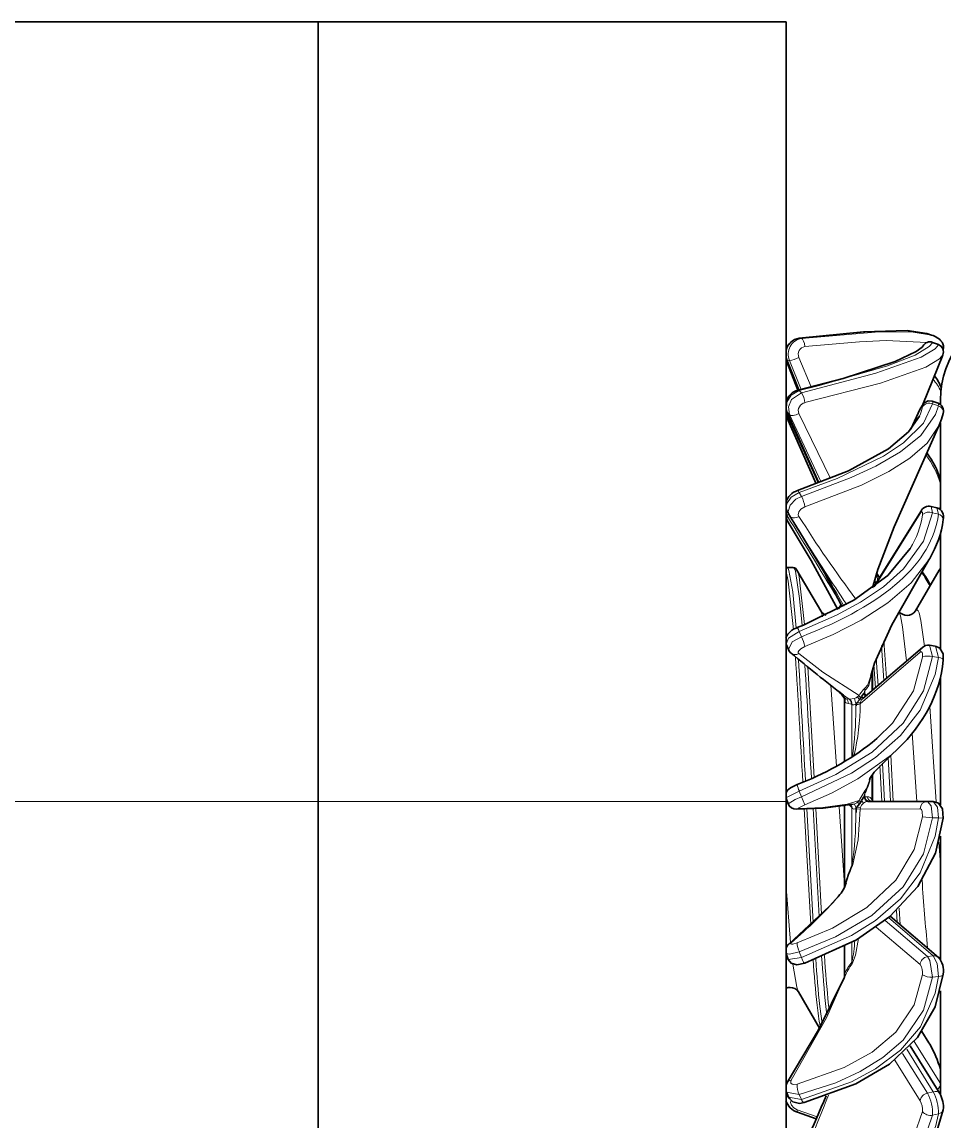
# Model space of a CAD drawing. Extents: x 291 to 828, y 188 to 662.
# Drawn here: x 425.6 to 431.51, y 247.03 to 254.08 of the extents above; entities that cross this region are included whole.
import ezdxf

# ---------------------------------------------------------------- set-up
doc = ezdxf.new("R2010")
doc.units = 0

msp = doc.modelspace()

# ---------------------------------------------------------------- linework, layer by layer
at = {"color": 7, "lineweight": 35, "ltscale": 0.075}
for p, q in [((424.502, 254.0769), (427.502, 254.0769)), ((427.502, 254.0769), (430.502, 254.0769))]:
    msp.add_line(p, q, dxfattribs=at)
at = {"color": 7, "lineweight": 35, "ltscale": 0.125}
for p, q in [((427.502, 254.0769), (427.502, 249.0769)), ((427.502, 254.0769), (427.502, 249.0769)), ((430.502, 254.0769), (430.502, 249.0769))]:
    msp.add_line(p, q, dxfattribs=at)
at = {"color": 7, "lineweight": 35, "ltscale": 0.000807265}
msp.add_line((431.4349, 252.0686), (431.4043, 252.0788), dxfattribs=at)
at = {"color": 7, "lineweight": 13, "ltscale": 0.000352029}
msp.add_line((430.5868, 252.0477), (430.6008, 252.046), dxfattribs=at)
at = {"color": 7, "lineweight": 13, "ltscale": 6.2618e-05}
msp.add_line((431.4416, 252.0191), (431.4421, 252.0216), dxfattribs=at)
at = {"color": 7, "lineweight": 13, "ltscale": 0.001003}
msp.add_line((431.4791, 252.0048), (431.4416, 252.0191), dxfattribs=at)
at = {"color": 7, "lineweight": 35, "ltscale": 0.001002}
msp.add_line((431.4795, 252.0071), (431.4421, 252.0216), dxfattribs=at)
at = {"color": 7, "lineweight": 13, "ltscale": 6.00848e-05}
msp.add_line((431.4795, 252.0071), (431.4791, 252.0048), dxfattribs=at)
at = {"color": 7, "lineweight": 35, "ltscale": 0.000350693}
msp.add_line((430.502, 251.9231), (430.5063, 251.9097), dxfattribs=at)
at = {"color": 7, "lineweight": 13, "ltscale": 0.005108}
msp.add_line((430.663, 251.7362), (430.5841, 251.9246), dxfattribs=at)
at = {"color": 7, "lineweight": 35, "ltscale": 0.008546}
msp.add_line((431.507, 251.9396), (431.3786, 251.6228), dxfattribs=at)
at = {"color": 7, "lineweight": 13, "ltscale": 3.18636e-05}
msp.add_line((431.5077, 251.9417), (431.507, 251.9406), dxfattribs=at)
at = {"color": 7, "lineweight": 35, "ltscale": 0.00034732}
msp.add_line((430.502, 251.9101), (430.5062, 251.8969), dxfattribs=at)
at = {"color": 7, "lineweight": 13, "ltscale": 0.000141883}
msp.add_line((430.5062, 251.8969), (430.5093, 251.9016), dxfattribs=at)
at = {"color": 7, "lineweight": 35, "ltscale": 0.00489}
msp.add_line((430.5783, 251.7151), (430.5062, 251.8969), dxfattribs=at)
at = {"color": 7, "lineweight": 13, "ltscale": 8.56465e-05}
msp.add_line((430.5063, 251.9097), (430.5093, 251.9082), dxfattribs=at)
at = {"color": 7, "lineweight": 35, "ltscale": 0.005201}
msp.add_line((430.5831, 251.7164), (430.5063, 251.9097), dxfattribs=at)
at = {"color": 7, "lineweight": 13, "ltscale": 0.000353578}
msp.add_line((430.5093, 251.9082), (430.5233, 251.9059), dxfattribs=at)
at = {"color": 7, "lineweight": 13, "ltscale": 0.005149}
msp.add_line((430.5093, 251.9082), (430.5861, 251.7171), dxfattribs=at)
at = {"color": 7, "lineweight": 13, "ltscale": 0.004987}
msp.add_line((430.5093, 251.9016), (430.5837, 251.7165), dxfattribs=at)
at = {"color": 7, "lineweight": 13, "ltscale": 0.005026}
msp.add_line((430.5996, 251.7199), (430.5233, 251.9059), dxfattribs=at)
at = {"color": 7, "lineweight": 13, "ltscale": 0.000501773}
msp.add_line((430.5868, 251.7122), (430.6008, 251.6978), dxfattribs=at)
at = {"color": 7, "lineweight": 35, "ltscale": 0.000985699}
msp.add_line((431.4766, 251.6313), (431.4393, 251.644), dxfattribs=at)
at = {"color": 7, "lineweight": 35, "ltscale": 0.000727844}
msp.add_line((431.4919, 251.6523), (431.4919, 251.6232), dxfattribs=at)
at = {"color": 7, "lineweight": 35, "ltscale": 0.000372846}
msp.add_line((430.5021, 251.5905), (430.5072, 251.5765), dxfattribs=at)
at = {"color": 7, "lineweight": 35, "ltscale": 0.012517}
msp.add_line((430.7121, 251.1197), (430.5072, 251.5765), dxfattribs=at)
at = {"color": 7, "lineweight": 13, "ltscale": 0.000512594}
msp.add_line((430.5093, 251.5733), (430.5233, 251.5583), dxfattribs=at)
at = {"color": 7, "lineweight": 13, "ltscale": 0.012427}
msp.add_line((430.5093, 251.5733), (430.7147, 251.1206), dxfattribs=at)
at = {"color": 7, "lineweight": 13, "ltscale": 0.011573}
msp.add_line((430.7861, 251.1485), (430.5841, 251.565), dxfattribs=at)
at = {"color": 7, "lineweight": 35, "ltscale": 0.003623}
msp.add_line((431.363, 251.5954), (431.3023, 251.4638), dxfattribs=at)
at = {"color": 7, "lineweight": 13, "ltscale": 0.003448}
msp.add_line((431.3618, 251.5911), (431.304, 251.4658), dxfattribs=at)
at = {"color": 7, "lineweight": 13, "ltscale": 0.000986644}
msp.add_line((431.4791, 251.615), (431.4416, 251.6274), dxfattribs=at)
at = {"color": 7, "lineweight": 35, "ltscale": 0.000947943}
msp.add_line((431.4998, 251.5293), (431.5097, 251.5659), dxfattribs=at)
at = {"color": 7, "lineweight": 35, "ltscale": 0.000365771}
msp.add_line((430.5072, 251.5395), (430.5022, 251.5532), dxfattribs=at)
at = {"color": 7, "lineweight": 35, "ltscale": 0.011646}
msp.add_line((430.6961, 251.1136), (430.5072, 251.5395), dxfattribs=at)
at = {"color": 7, "lineweight": 13, "ltscale": 0.000216332}
msp.add_line((430.5093, 251.5544), (430.5139, 251.5617), dxfattribs=at)
at = {"color": 7, "lineweight": 13, "ltscale": 0.011983}
msp.add_line((430.5093, 251.5544), (430.7079, 251.1181), dxfattribs=at)
at = {"color": 7, "lineweight": 13, "ltscale": 0.011962}
msp.add_line((430.7265, 251.1251), (430.5233, 251.5583), dxfattribs=at)
at = {"color": 7, "lineweight": 35, "ltscale": 0.001059}
msp.add_line((431.4848, 251.4897), (431.4998, 251.5293), dxfattribs=at)
at = {"color": 7, "lineweight": 35, "ltscale": 0.00575}
msp.add_line((431.4919, 251.5063), (431.4919, 251.2763), dxfattribs=at)
at = {"color": 7, "lineweight": 35, "ltscale": 0.008211}
msp.add_line((431.4919, 251.2763), (431.4919, 250.9478), dxfattribs=at)
at = {"color": 7, "lineweight": 13, "ltscale": 0.000724587}
msp.add_line((430.5868, 251.059), (430.6008, 251.0336), dxfattribs=at)
at = {"color": 7, "lineweight": 35, "ltscale": 0.000396052}
msp.add_line((430.502, 250.9545), (430.5079, 250.9398), dxfattribs=at)
at = {"color": 7, "lineweight": 35, "ltscale": 0.000723652}
msp.add_line((430.5079, 250.9398), (430.5216, 250.9143), dxfattribs=at)
at = {"color": 7, "lineweight": 35, "ltscale": 0.014263}
msp.add_line((431.3658, 250.9372), (431.0648, 250.4525), dxfattribs=at)
at = {"color": 7, "lineweight": 13, "ltscale": 0.000343034}
msp.add_line((431.3618, 250.9241), (431.3658, 250.9372), dxfattribs=at)
at = {"color": 7, "lineweight": 13, "ltscale": 0.001056}
msp.add_line((431.4416, 250.9281), (431.4323, 250.9693), dxfattribs=at)
at = {"color": 7, "lineweight": 35, "ltscale": 0.000961563}
msp.add_line((431.4695, 250.9599), (431.4323, 250.9693), dxfattribs=at)
at = {"color": 7, "lineweight": 13, "ltscale": 0.000963071}
msp.add_line((431.4791, 250.9191), (431.4416, 250.9281), dxfattribs=at)
at = {"color": 7, "lineweight": 13, "ltscale": 0.001048}
msp.add_line((431.4695, 250.9599), (431.4791, 250.9191), dxfattribs=at)
at = {"color": 7, "lineweight": 13, "ltscale": 0.000390611}
msp.add_line((431.4836, 250.9541), (431.4918, 250.9674), dxfattribs=at)
at = {"color": 7, "lineweight": 35, "ltscale": 0.00048706}
msp.add_line((430.5099, 250.8795), (430.502, 250.8973), dxfattribs=at)
at = {"color": 7, "lineweight": 13, "ltscale": 0.000432022}
msp.add_line((430.5093, 250.9082), (430.5164, 250.924), dxfattribs=at)
at = {"color": 7, "lineweight": 35, "ltscale": 0.000128233}
msp.add_line((430.5216, 250.9143), (430.5242, 250.9099), dxfattribs=at)
at = {"color": 7, "lineweight": 35, "ltscale": 0.004242}
msp.add_line((430.6147, 250.7664), (430.5242, 250.9099), dxfattribs=at)
at = {"color": 7, "lineweight": 13, "ltscale": 0.013687}
msp.add_line((431.3618, 250.9241), (431.0732, 250.4589), dxfattribs=at)
at = {"color": 7, "lineweight": 35, "ltscale": 0.018459}
msp.add_line((431.4919, 250.7945), (431.4919, 250.0561), dxfattribs=at)
at = {"color": 7, "lineweight": 35, "ltscale": 0.000151504}
msp.add_line((430.502, 250.5761), (430.508, 250.5769), dxfattribs=at)
at = {"color": 7, "lineweight": 35, "ltscale": 0.000986481}
msp.add_line((430.5475, 250.5769), (430.508, 250.5769), dxfattribs=at)
at = {"color": 7, "lineweight": 35, "ltscale": 0.000257569}
for p, q in [((431.4181, 250.6261), (431.4233, 250.635)), ((431.4181, 247.5277), (431.4233, 247.5188))]:
    msp.add_line(p, q, dxfattribs=at)
at = {"color": 7, "lineweight": 35, "ltscale": 0.007572}
msp.add_line((430.5721, 250.5606), (430.7241, 250.2986), dxfattribs=at)
at = {"color": 7, "lineweight": 13, "ltscale": 0.000884036}
msp.add_line((431.0719, 250.5064), (431.0774, 250.4715), dxfattribs=at)
at = {"color": 7, "lineweight": 13, "ltscale": 0.001101}
msp.add_line((431.081, 250.5361), (431.0899, 250.493), dxfattribs=at)
at = {"color": 7, "lineweight": 35, "ltscale": 0.000903837}
msp.add_line((431.0828, 250.5421), (431.101, 250.5108), dxfattribs=at)
at = {"color": 7, "lineweight": 35, "ltscale": 0.007571}
msp.add_line((431.4833, 250.5605), (431.3313, 250.2986), dxfattribs=at)
at = {"color": 7, "lineweight": 35, "ltscale": 0.000339556}
msp.add_line((431.4833, 250.5605), (431.492, 250.571), dxfattribs=at)
at = {"color": 7, "lineweight": 35, "ltscale": 0.000818438}
msp.add_line((430.8556, 250.3404), (430.8392, 250.3121), dxfattribs=at)
at = {"color": 7, "lineweight": 13, "ltscale": 0.000902385}
msp.add_line((430.5868, 250.1666), (430.6008, 250.1333), dxfattribs=at)
at = {"color": 7, "lineweight": 35, "ltscale": 0.000908734}
msp.add_line((430.5033, 250.0852), (430.5171, 250.0516), dxfattribs=at)
at = {"color": 7, "lineweight": 13, "ltscale": 0.006042}
msp.add_line((431.1289, 250.1078), (431.1453, 249.8667), dxfattribs=at)
at = {"color": 7, "lineweight": 13, "ltscale": 0.012673}
msp.add_line((431.3618, 250.0343), (430.9777, 249.7035), dxfattribs=at)
at = {"color": 7, "lineweight": 35, "ltscale": 0.012537}
msp.add_line((431.376, 250.0643), (430.9953, 249.7379), dxfattribs=at)
at = {"color": 7, "lineweight": 13, "ltscale": 0.005597}
msp.add_line((431.1144, 250.0762), (431.1292, 249.8528), dxfattribs=at)
at = {"color": 7, "lineweight": 13, "ltscale": 0.001884}
msp.add_line((431.4416, 250.0055), (431.4214, 250.0781), dxfattribs=at)
at = {"color": 7, "lineweight": 35, "ltscale": 0.000939914}
msp.add_line((431.4587, 250.0731), (431.4214, 250.0781), dxfattribs=at)
at = {"color": 7, "lineweight": 13, "ltscale": 0.001866}
msp.add_line((431.4595, 250.073), (431.4791, 250.0009), dxfattribs=at)
at = {"color": 7, "lineweight": 13, "ltscale": 0.003687}
msp.add_line((431.0656, 249.9536), (431.075, 249.8064), dxfattribs=at)
at = {"color": 7, "lineweight": 13, "ltscale": 0.004375}
msp.add_line((431.0806, 249.9954), (431.0918, 249.8208), dxfattribs=at)
at = {"color": 7, "lineweight": 13, "ltscale": 0.000942958}
msp.add_line((431.4791, 250.0009), (431.4416, 250.0055), dxfattribs=at)
at = {"color": 7, "lineweight": 13, "ltscale": 0.017764}
msp.add_line((430.6406, 249.9402), (430.6815, 249.2309), dxfattribs=at)
at = {"color": 7, "lineweight": 13, "ltscale": 0.000493188}
msp.add_line((431.0544, 249.9178), (431.0531, 249.8982), dxfattribs=at)
at = {"color": 7, "lineweight": 13, "ltscale": 0.002763}
msp.add_line((431.0531, 249.7877), (431.0531, 249.8982), dxfattribs=at)
at = {"color": 7, "lineweight": 35, "ltscale": 0.00331}
msp.add_line((431.0559, 249.7901), (431.0559, 249.9225), dxfattribs=at)
at = {"color": 7, "lineweight": 35, "ltscale": 0.020493}
msp.add_line((431.4919, 249.8736), (431.4919, 249.0538), dxfattribs=at)
at = {"color": 7, "lineweight": 13, "ltscale": 0.012999}
msp.add_line((430.8255, 249.3028), (430.7885, 249.8214), dxfattribs=at)
at = {"color": 7, "lineweight": 13, "ltscale": 0.000366212}
msp.add_line((431.0081, 249.7888), (431.008, 249.8035), dxfattribs=at)
at = {"color": 7, "lineweight": 13, "ltscale": 0.001573}
msp.add_line((430.8419, 249.7801), (430.8863, 249.7355), dxfattribs=at)
at = {"color": 7, "lineweight": 13, "ltscale": 0.001134}
msp.add_line((430.9065, 249.7316), (430.8701, 249.7587), dxfattribs=at)
at = {"color": 7, "lineweight": 35, "ltscale": 0.000991058}
msp.add_line((430.8759, 249.7005), (430.8759, 249.7402), dxfattribs=at)
at = {"color": 7, "lineweight": 13, "ltscale": 0.000537602}
msp.add_line((430.8762, 249.7399), (430.8788, 249.7186), dxfattribs=at)
at = {"color": 7, "lineweight": 13, "ltscale": 0.000120683}
msp.add_line((430.8769, 249.7391), (430.8801, 249.7355), dxfattribs=at)
at = {"color": 7, "lineweight": 13, "ltscale": 0.000154877}
msp.add_line((430.8863, 249.7355), (430.8801, 249.7355), dxfattribs=at)
at = {"color": 7, "lineweight": 13, "ltscale": 0.000513289}
msp.add_line((430.9065, 249.7316), (430.8863, 249.7355), dxfattribs=at)
at = {"color": 7, "lineweight": 13, "ltscale": 4.80712e-05}
msp.add_line((430.9084, 249.7316), (430.9065, 249.7316), dxfattribs=at)
at = {"color": 7, "lineweight": 13, "ltscale": 0.000818096}
msp.add_line((430.9405, 249.7378), (430.9084, 249.7316), dxfattribs=at)
at = {"color": 7, "lineweight": 13, "ltscale": 0.0003274}
msp.add_line((430.97, 249.7568), (430.9604, 249.7479), dxfattribs=at)
at = {"color": 7, "lineweight": 13, "ltscale": 0.000553888}
msp.add_line((430.9722, 249.7291), (430.9604, 249.7479), dxfattribs=at)
at = {"color": 7, "lineweight": 13, "ltscale": 0.000245097}
msp.add_line((430.9757, 249.7648), (430.97, 249.7568), dxfattribs=at)
at = {"color": 7, "lineweight": 35, "ltscale": 0.000364536}
msp.add_line((430.9722, 249.7291), (430.9809, 249.7408), dxfattribs=at)
at = {"color": 7, "lineweight": 35, "ltscale": 0.000217949}
msp.add_line((430.9855, 249.7482), (430.9809, 249.7408), dxfattribs=at)
at = {"color": 7, "lineweight": 35, "ltscale": 0.000612081}
msp.add_line((430.9858, 249.7488), (431.0002, 249.7686), dxfattribs=at)
at = {"color": 7, "lineweight": 13, "ltscale": 0.000541596}
msp.add_line((431.0081, 249.7888), (431.0003, 249.7686), dxfattribs=at)
at = {"color": 7, "lineweight": 13, "ltscale": 9.69684e-05}
msp.add_line((431.0003, 249.7686), (431.0041, 249.7679), dxfattribs=at)
at = {"color": 7, "lineweight": 13, "ltscale": 0.000111931}
msp.add_line((431.0081, 249.7659), (431.0041, 249.7679), dxfattribs=at)
at = {"color": 7, "lineweight": 13, "ltscale": 0.000574875}
msp.add_line((431.0081, 249.7659), (431.0081, 249.7888), dxfattribs=at)
at = {"color": 7, "lineweight": 13, "ltscale": 0.000329378}
msp.add_line((431.0081, 249.7659), (431.0187, 249.7581), dxfattribs=at)
at = {"color": 7, "lineweight": 13, "ltscale": 0.000353956}
msp.add_line((431.0081, 249.7659), (431.0119, 249.7522), dxfattribs=at)
at = {"color": 7, "lineweight": 35, "ltscale": 0.009224}
msp.add_line((430.8759, 249.3316), (430.8759, 249.7005), dxfattribs=at)
at = {"color": 7, "lineweight": 13, "ltscale": 0.000277184}
msp.add_line((430.8788, 249.7186), (430.886, 249.7102), dxfattribs=at)
at = {"color": 7, "lineweight": 13, "ltscale": 0.009632}
msp.add_line((430.8788, 249.3333), (430.8788, 249.7186), dxfattribs=at)
at = {"color": 7, "lineweight": 13, "ltscale": 0.000493539}
msp.add_line((430.9192, 249.7012), (430.8998, 249.7052), dxfattribs=at)
at = {"color": 7, "lineweight": 13, "ltscale": 0.000119444}
msp.add_line((430.9238, 249.7001), (430.9192, 249.7012), dxfattribs=at)
at = {"color": 7, "lineweight": 13, "ltscale": 0.008476}
msp.add_line((430.9238, 249.3611), (430.9238, 249.7001), dxfattribs=at)
at = {"color": 7, "lineweight": 13, "ltscale": 0.000457815}
msp.add_line((430.9503, 249.69), (430.95, 249.6716), dxfattribs=at)
at = {"color": 7, "lineweight": 35, "ltscale": 0.000195008}
msp.add_line((430.9556, 249.7088), (430.9509, 249.7026), dxfattribs=at)
at = {"color": 7, "lineweight": 35, "ltscale": 0.000103378}
msp.add_line((430.951, 249.698), (430.951, 249.7022), dxfattribs=at)
at = {"color": 7, "lineweight": 35, "ltscale": 0.000201416}
msp.add_line((430.951, 249.69), (430.951, 249.698), dxfattribs=at)
at = {"color": 7, "lineweight": 35, "ltscale": 0.00065608}
msp.add_line((430.9556, 249.7088), (430.9722, 249.7291), dxfattribs=at)
at = {"color": 7, "lineweight": 13, "ltscale": 0.000185105}
msp.add_line((430.9777, 249.7035), (430.9785, 249.7109), dxfattribs=at)
at = {"color": 7, "lineweight": 13, "ltscale": 0.015371}
msp.add_line((431.4655, 249.0732), (431.4239, 249.6866), dxfattribs=at)
at = {"color": 7, "lineweight": 35, "ltscale": 0.00101}
msp.add_line((431.0851, 249.4812), (431.0542, 249.4551), dxfattribs=at)
at = {"color": 7, "lineweight": 13, "ltscale": 0.010943}
msp.add_line((431.3402, 249.0769), (431.3113, 249.5137), dxfattribs=at)
at = {"color": 7, "lineweight": 35, "ltscale": 0.001348}
msp.add_line((431.1773, 249.3758), (431.2171, 249.4122), dxfattribs=at)
at = {"color": 7, "lineweight": 13, "ltscale": 0.005728}
msp.add_line((431.1034, 249.3066), (431.1157, 249.0778), dxfattribs=at)
at = {"color": 7, "lineweight": 13, "ltscale": 0.006143}
msp.add_line((431.1199, 249.3231), (431.133, 249.0778), dxfattribs=at)
at = {"color": 7, "lineweight": 13, "ltscale": 0.00702}
msp.add_line((431.1574, 249.3582), (431.1724, 249.0778), dxfattribs=at)
at = {"color": 7, "lineweight": 13, "ltscale": 0.007387}
msp.add_line((431.1739, 249.3728), (431.1897, 249.0778), dxfattribs=at)
at = {"color": 7, "lineweight": 13, "ltscale": 0.003934}
msp.add_line((431.0531, 249.0896), (431.0531, 249.2469), dxfattribs=at)
at = {"color": 7, "lineweight": 35, "ltscale": 0.004365}
msp.add_line((431.0559, 249.0769), (431.0559, 249.2515), dxfattribs=at)
at = {"color": 7, "lineweight": 35, "ltscale": 0.000993612}
msp.add_line((430.5021, 249.0978), (430.5158, 249.0605), dxfattribs=at)
at = {"color": 7, "lineweight": 13, "ltscale": 0.000992786}
msp.add_line((430.5868, 249.1428), (430.6008, 249.1057), dxfattribs=at)
at = {"color": 7, "lineweight": 13, "ltscale": 0.001393}
msp.add_line((430.6008, 249.1057), (430.6232, 249.0546), dxfattribs=at)
at = {"color": 7, "lineweight": 13, "ltscale": 0.001528}
msp.add_line((431.008, 249.1437), (430.9757, 249.0918), dxfattribs=at)
at = {"color": 7, "lineweight": 35, "ltscale": 0.000702497}
msp.add_line((430.9858, 249.0818), (431.0002, 249.1059), dxfattribs=at)
at = {"color": 7, "lineweight": 13, "ltscale": 0.000665369}
msp.add_line((431.0081, 249.1314), (431.0003, 249.1059), dxfattribs=at)
at = {"color": 7, "lineweight": 13, "ltscale": 9.68332e-05}
msp.add_line((431.0003, 249.1059), (431.0041, 249.1066), dxfattribs=at)
at = {"color": 7, "lineweight": 13, "ltscale": 9.92181e-05}
msp.add_line((431.0081, 249.1067), (431.0041, 249.1066), dxfattribs=at)
at = {"color": 7, "lineweight": 13, "ltscale": 0.00030861}
msp.add_line((431.0081, 249.1314), (431.008, 249.1437), dxfattribs=at)
at = {"color": 7, "lineweight": 13, "ltscale": 0.000616837}
msp.add_line((431.0081, 249.1067), (431.0081, 249.1314), dxfattribs=at)
at = {"color": 7, "lineweight": 13, "ltscale": 0.000405884}
msp.add_line((431.0081, 249.1067), (431.0243, 249.1067), dxfattribs=at)
at = {"color": 7, "lineweight": 13, "ltscale": 0.075}
for p, q in [((424.502, 249.0769), (427.502, 249.0769)), ((427.502, 249.0769), (430.502, 249.0769))]:
    msp.add_line(p, q, dxfattribs=at)
at = {"color": 7, "lineweight": 35}
for p, q in [((427.502, 210.4092), (427.502, 249.0769)), ((427.502, 192.6969), (427.502, 249.0769)), ((430.502, 192.6969), (430.502, 249.0769))]:
    msp.add_line(p, q, dxfattribs=at)
at = {"color": 7, "lineweight": 13, "ltscale": 0.000417403}
msp.add_line((430.5678, 249.0267), (430.5841, 249.0303), dxfattribs=at)
at = {"color": 7, "lineweight": 13, "ltscale": 0.018528}
msp.add_line((430.6183, 249.0282), (430.6601, 248.2882), dxfattribs=at)
at = {"color": 7, "lineweight": 13, "ltscale": 0.018168}
msp.add_line((430.6356, 249.0287), (430.6762, 248.3031), dxfattribs=at)
at = {"color": 7, "lineweight": 13, "ltscale": 0.017326}
msp.add_line((430.6749, 249.0302), (430.7134, 248.3382), dxfattribs=at)
at = {"color": 7, "lineweight": 13, "ltscale": 0.016944}
msp.add_line((430.6922, 249.0309), (430.73, 248.3542), dxfattribs=at)
at = {"color": 7, "lineweight": 13, "ltscale": 0.012554}
msp.add_line((430.8761, 248.541), (430.8425, 249.0421), dxfattribs=at)
at = {"color": 7, "lineweight": 35, "ltscale": 0.013058}
msp.add_line((430.8759, 248.5242), (430.8759, 249.0466), dxfattribs=at)
at = {"color": 7, "lineweight": 13, "ltscale": 0.012651}
msp.add_line((430.8788, 248.541), (430.8788, 249.047), dxfattribs=at)
at = {"color": 7, "lineweight": 13, "ltscale": 0.00037083}
msp.add_line((430.9192, 249.0416), (430.9091, 249.0524), dxfattribs=at)
at = {"color": 7, "lineweight": 13, "ltscale": 0.000321296}
msp.add_line((430.9192, 249.0416), (430.9185, 249.0544), dxfattribs=at)
at = {"color": 7, "lineweight": 13, "ltscale": 0.000166995}
msp.add_line((430.9238, 249.0368), (430.9192, 249.0416), dxfattribs=at)
at = {"color": 7, "lineweight": 13, "ltscale": 0.009237}
msp.add_line((430.9238, 249.0368), (430.9238, 248.6673), dxfattribs=at)
at = {"color": 7, "lineweight": 13, "ltscale": 0.000733312}
msp.add_line((430.951, 249.0327), (430.9405, 249.0601), dxfattribs=at)
at = {"color": 7, "lineweight": 13, "ltscale": 0.00068177}
msp.add_line((430.9504, 249.0284), (430.9777, 249.0273), dxfattribs=at)
at = {"color": 7, "lineweight": 35, "ltscale": 0.000199605}
msp.add_line((430.9556, 249.0396), (430.9509, 249.0331), dxfattribs=at)
at = {"color": 7, "lineweight": 35, "ltscale": 0.0001091}
msp.add_line((430.951, 249.0327), (430.951, 249.0284), dxfattribs=at)
at = {"color": 7, "lineweight": 35, "ltscale": 0.000582886}
msp.add_line((430.951, 249.0284), (430.951, 249.005), dxfattribs=at)
at = {"color": 7, "lineweight": 35, "ltscale": 0.000662006}
msp.add_line((430.9556, 249.0396), (430.9722, 249.0602), dxfattribs=at)
at = {"color": 7, "lineweight": 13, "ltscale": 0.000585033}
msp.add_line((430.9556, 249.0396), (430.9785, 249.035), dxfattribs=at)
at = {"color": 7, "lineweight": 13, "ltscale": 0.000359878}
msp.add_line((430.97, 249.0829), (430.9604, 249.0722), dxfattribs=at)
at = {"color": 7, "lineweight": 13, "ltscale": 0.000418649}
msp.add_line((430.9722, 249.0602), (430.9604, 249.0722), dxfattribs=at)
at = {"color": 7, "lineweight": 13, "ltscale": 0.0002656}
msp.add_line((430.9757, 249.0918), (430.97, 249.0829), dxfattribs=at)
at = {"color": 7, "lineweight": 13, "ltscale": 0.00037009}
msp.add_line((430.9809, 249.0728), (430.97, 249.0829), dxfattribs=at)
at = {"color": 7, "lineweight": 35, "ltscale": 0.00038315}
msp.add_line((430.9722, 249.0602), (430.9809, 249.0728), dxfattribs=at)
at = {"color": 7, "lineweight": 13, "ltscale": 0.000193065}
msp.add_line((430.9777, 249.0273), (430.9785, 249.035), dxfattribs=at)
at = {"color": 7, "lineweight": 13, "ltscale": 0.009603}
msp.add_line((431.3618, 249.029), (430.9777, 249.0273), dxfattribs=at)
at = {"color": 7, "lineweight": 35, "ltscale": 0.000236686}
msp.add_line((430.9855, 249.0811), (430.9809, 249.0728), dxfattribs=at)
at = {"color": 7, "lineweight": 13, "ltscale": 0.00052441}
msp.add_line((430.9858, 249.0818), (430.9987, 249.0653), dxfattribs=at)
at = {"color": 7, "lineweight": 35, "ltscale": 0.009522}
msp.add_line((431.4082, 249.0769), (431.0273, 249.0769), dxfattribs=at)
at = {"color": 7, "lineweight": 13, "ltscale": 0.000317181}
msp.add_line((431.0531, 249.0896), (431.0536, 249.0769), dxfattribs=at)
at = {"color": 7, "lineweight": 13, "ltscale": 0.00032398}
msp.add_line((431.0559, 249.0769), (431.0531, 249.0896), dxfattribs=at)
at = {"color": 7, "lineweight": 35, "ltscale": 0.000931549}
msp.add_line((431.4454, 249.0769), (431.4082, 249.0769), dxfattribs=at)
at = {"color": 7, "lineweight": 13, "ltscale": 0.000111018}
msp.add_line((430.9501, 249.005), (430.95, 249.0006), dxfattribs=at)
at = {"color": 7, "lineweight": 13, "ltscale": 0.001623}
msp.add_line((431.3771, 248.9785), (431.4416, 248.9709), dxfattribs=at)
at = {"color": 7, "lineweight": 13, "ltscale": 0.000936217}
msp.add_line((431.4791, 248.9714), (431.4416, 248.9709), dxfattribs=at)
at = {"color": 7, "lineweight": 13, "ltscale": 0.000788781}
msp.add_line((431.4791, 248.9714), (431.5105, 248.969), dxfattribs=at)
at = {"color": 7, "lineweight": 13, "ltscale": 0.003582}
msp.add_line((431.4919, 248.6731), (431.4822, 248.8161), dxfattribs=at)
at = {"color": 7, "lineweight": 35, "ltscale": 0.019843}
msp.add_line((431.4919, 248.8546), (431.4919, 248.0609), dxfattribs=at)
at = {"color": 7, "lineweight": 13, "ltscale": 0.000222666}
msp.add_line((430.9238, 248.6673), (430.9254, 248.6586), dxfattribs=at)
at = {"color": 7, "lineweight": 13, "ltscale": 0.000403508}
msp.add_line((430.8788, 248.541), (430.8768, 248.5249), dxfattribs=at)
at = {"color": 7, "lineweight": 13, "ltscale": 0.008901}
msp.add_line((430.5311, 248.1714), (430.5022, 248.5263), dxfattribs=at)
at = {"color": 7, "lineweight": 13, "ltscale": 0.00269}
msp.add_line((431.2277, 248.3929), (431.2343, 248.2855), dxfattribs=at)
at = {"color": 7, "lineweight": 13, "ltscale": 0.009426}
msp.add_line((431.1591, 248.3311), (431.4454, 248.0859), dxfattribs=at)
at = {"color": 7, "lineweight": 35, "ltscale": 0.010164}
msp.add_line((431.1702, 248.3405), (431.4789, 248.076), dxfattribs=at)
at = {"color": 7, "lineweight": 13, "ltscale": 0.00189}
msp.add_line((431.211, 248.377), (431.2156, 248.3015), dxfattribs=at)
at = {"color": 7, "lineweight": 13, "ltscale": 0.00927}
msp.add_line((431.3618, 248.0295), (431.0797, 248.2702), dxfattribs=at)
at = {"color": 7, "lineweight": 13, "ltscale": 0.008928}
msp.add_line((431.4082, 248.0809), (431.1369, 248.3132), dxfattribs=at)
at = {"color": 7, "lineweight": 13, "ltscale": 0.000424876}
msp.add_line((430.5351, 248.1695), (430.5201, 248.1616), dxfattribs=at)
at = {"color": 7, "lineweight": 13, "ltscale": 0.000978874}
msp.add_line((430.5868, 248.1111), (430.6008, 248.0745), dxfattribs=at)
at = {"color": 7, "lineweight": 35, "ltscale": 0.005003}
msp.add_line((430.8759, 247.9482), (430.8759, 248.1483), dxfattribs=at)
at = {"color": 7, "lineweight": 13, "ltscale": 0.004425}
msp.add_line((430.8788, 247.9727), (430.8788, 248.1497), dxfattribs=at)
at = {"color": 7, "lineweight": 13, "ltscale": 0.003185}
msp.add_line((430.9238, 248.1734), (430.9238, 248.046), dxfattribs=at)
at = {"color": 7, "lineweight": 35, "ltscale": 0.000987251}
msp.add_line((430.5021, 248.1004), (430.5159, 248.0634), dxfattribs=at)
at = {"color": 7, "lineweight": 13, "ltscale": 0.00214}
msp.add_line((430.5159, 248.0634), (430.6008, 248.0745), dxfattribs=at)
at = {"color": 7, "lineweight": 13, "ltscale": 0.000265171}
msp.add_line((430.9238, 248.046), (430.9254, 248.0355), dxfattribs=at)
at = {"color": 7, "lineweight": 13, "ltscale": 0.000939914}
msp.add_line((431.4454, 248.0859), (431.4082, 248.0809), dxfattribs=at)
at = {"color": 7, "lineweight": 13, "ltscale": 0.000288359}
msp.add_line((430.8788, 247.9727), (430.8768, 247.9613), dxfattribs=at)
at = {"color": 7, "lineweight": 35, "ltscale": 8.32767e-05}
msp.add_line((430.8762, 247.9487), (430.8753, 247.9454), dxfattribs=at)
at = {"color": 7, "lineweight": 13, "ltscale": 0.000253269}
msp.add_line((430.8797, 247.9548), (430.8755, 247.9456), dxfattribs=at)
at = {"color": 7, "lineweight": 13, "ltscale": 0.000325952}
msp.add_line((430.8768, 247.9613), (430.876, 247.9483), dxfattribs=at)
at = {"color": 7, "lineweight": 13, "ltscale": 0.000946146}
msp.add_line((431.4791, 247.9545), (431.4416, 247.949), dxfattribs=at)
at = {"color": 7, "lineweight": 35, "ltscale": 0.006714}
msp.add_line((430.7162, 247.6229), (430.5813, 247.8552), dxfattribs=at)
at = {"color": 7, "lineweight": 35, "ltscale": 0.016637}
msp.add_line((431.4919, 247.8612), (431.4919, 247.1957), dxfattribs=at)
at = {"color": 7, "lineweight": 13, "ltscale": 0.002731}
msp.add_line((430.7183, 247.7605), (430.7327, 247.6523), dxfattribs=at)
at = {"color": 7, "lineweight": 13, "ltscale": 0.001308}
msp.add_line((430.7576, 247.7605), (430.7638, 247.7086), dxfattribs=at)
at = {"color": 7, "lineweight": 13, "ltscale": 0.000836763}
msp.add_line((430.7749, 247.7698), (430.7788, 247.7365), dxfattribs=at)
at = {"color": 7, "lineweight": 35, "ltscale": 0.002151}
msp.add_line((431.4181, 247.5277), (431.3737, 247.6014), dxfattribs=at)
at = {"color": 7, "lineweight": 13, "ltscale": 0.008003}
msp.add_line((431.2764, 247.4863), (431.4454, 247.2144), dxfattribs=at)
at = {"color": 7, "lineweight": 35, "ltscale": 0.008998}
msp.add_line((431.2979, 247.5082), (431.4879, 247.2025), dxfattribs=at)
at = {"color": 7, "lineweight": 13, "ltscale": 0.007965}
msp.add_line((431.3235, 247.5367), (431.4918, 247.2662), dxfattribs=at)
at = {"color": 7, "lineweight": 13, "ltscale": 0.00768}
msp.add_line((431.3618, 247.1564), (431.1995, 247.4172), dxfattribs=at)
at = {"color": 7, "lineweight": 13, "ltscale": 0.007522}
msp.add_line((431.4082, 247.205), (431.2493, 247.4605), dxfattribs=at)
at = {"color": 7, "lineweight": 35, "ltscale": 0.000488067}
msp.add_line((430.5099, 247.2743), (430.502, 247.2565), dxfattribs=at)
at = {"color": 7, "lineweight": 35, "ltscale": 0.000395698}
msp.add_line((430.502, 247.1993), (430.5079, 247.214), dxfattribs=at)
at = {"color": 7, "lineweight": 13, "ltscale": 0.002106}
msp.add_line((430.5868, 247.1958), (430.5041, 247.2118), dxfattribs=at)
at = {"color": 7, "lineweight": 35, "ltscale": 0.000862495}
msp.add_line((430.5041, 247.2118), (430.5178, 247.1802), dxfattribs=at)
at = {"color": 7, "lineweight": 13, "ltscale": 0.000863152}
msp.add_line((430.5868, 247.1958), (430.6008, 247.1643), dxfattribs=at)
at = {"color": 7, "lineweight": 13, "ltscale": 0.000960823}
msp.add_line((431.4454, 247.2144), (431.4082, 247.205), dxfattribs=at)
at = {"color": 7, "lineweight": 13, "ltscale": 0.002112}
msp.add_line((430.5178, 247.1802), (430.6008, 247.1643), dxfattribs=at)
at = {"color": 7, "lineweight": 13, "ltscale": 0.003414}
msp.add_line((430.7015, 247.0528), (430.573, 247.099), dxfattribs=at)
at = {"color": 7, "lineweight": 35, "ltscale": 0.003206}
msp.add_line((430.6961, 247.0402), (430.5752, 247.083), dxfattribs=at)
at = {"color": 7, "lineweight": 13, "ltscale": 0.000967825}
msp.add_line((431.4791, 247.0731), (431.4416, 247.0632), dxfattribs=at)
at = {"color": 7, "lineweight": 35}
for points in [[(431.4043, 252.0788), (431.2796, 252.097), (430.9997, 252.0887), (430.5853, 252.0477)], [(431.3796, 251.998), (431.3744, 251.9915), (431.3361, 251.9626), (431.2017, 251.8988), (430.8676, 251.7903), (430.5794, 251.7155)], [(431.3628, 251.5949), (431.3861, 251.6314), (431.4131, 251.6458), (431.4393, 251.644)], [(431.3574, 251.5478), (431.2883, 251.4482), (431.158, 251.3388), (430.9015, 251.1978), (430.5752, 251.0708)], [(431.4848, 251.4897), (431.1951, 250.8378), (431.0905, 250.5655), (431.0557, 250.4458)], [(430.8331, 250.3089), (430.6632, 250.6227), (430.5099, 250.8795)], [(430.8624, 250.3245), (430.7487, 250.5422), (430.5847, 250.8147)], [(431.2982, 250.6985), (431.1543, 250.5266), (430.9372, 250.3671), (430.6141, 250.2082), (430.5729, 250.1917)], [(431.4181, 250.6261), (431.1801, 250.2105), (431.0692, 249.9639), (431.0457, 249.8815)], [(431.4595, 250.073), (431.4879, 250.0599), (431.5087, 250.0239), (431.5105, 249.9823)], [(431.1773, 249.3758), (431.066, 249.2643), (431.0394, 249.2228), (431.0366, 249.2147)], [(430.5726, 249.1844), (430.5295, 249.1639), (430.5097, 249.1465), (430.502, 249.1327)], [(430.9346, 249.0583), (430.7391, 249.0334), (430.5678, 249.0267)], [(431.4454, 249.0769), (431.4801, 249.0652), (431.5048, 249.0298), (431.5105, 248.969)], [(430.622, 248.0399), (430.9529, 248.1896), (431.1677, 248.3384), (431.3462, 248.5302), (431.4596, 248.7448), (431.5105, 248.969)], [(430.5201, 248.1616), (430.781, 248.405), (430.8392, 248.4689)], [(430.5159, 248.0634), (430.5342, 248.0394), (430.5705, 248.0287), (430.622, 248.0399)], [(430.6183, 247.1442), (430.9495, 247.2646), (431.165, 247.3916), (431.3445, 247.5618), (431.459, 247.7582), (431.5105, 247.9676)], [(430.8755, 247.9456), (430.7097, 247.6116), (430.5099, 247.2743)], [(430.5178, 247.1802), (430.5449, 247.1501), (430.5876, 247.1397), (430.6183, 247.1442)], [(430.6129, 246.4759), (430.9434, 246.5521), (431.1589, 246.6415), (431.34, 246.7696), (431.4572, 246.9257), (431.5103, 247.0983)]]:
    msp.add_lwpolyline(points, dxfattribs=at)
at = {"color": 7, "lineweight": 13}
for points in [[(431.4043, 252.0788), (431.2515, 252.097), (431.078, 252.0932), (430.5868, 252.0477)], [(430.6008, 252.046), (431.0984, 252.0884), (431.3178, 252.0875), (431.4349, 252.0686)], [(431.4416, 252.0191), (431.4201, 251.9946), (431.3297, 251.94), (431.1527, 251.87), (430.716, 251.7442), (430.5868, 251.7122)], [(430.6008, 251.6978), (431.0781, 251.8231), (431.3682, 251.9266), (431.4579, 251.9802), (431.4791, 252.0048)], [(430.6232, 251.9944), (430.972, 252.0258), (431.1436, 252.0334), (431.4051, 252.0209)], [(430.6232, 251.6348), (431.1068, 251.7598), (431.3984, 251.8625), (431.4865, 251.9159), (431.507, 251.9406)], [(430.5868, 251.7122), (430.5356, 251.6839), (430.5066, 251.6373), (430.5046, 251.5869), (430.5093, 251.5733)], [(430.5233, 251.5583), (430.5167, 251.6074), (430.5373, 251.6557), (430.6008, 251.6978)], [(431.4416, 251.6274), (431.3837, 251.5041), (431.2559, 251.3775), (431.1265, 251.2912), (430.8301, 251.1485), (430.5868, 251.059)], [(430.6008, 251.0336), (430.9206, 251.1537), (431.077, 251.227), (431.2361, 251.3198), (431.3665, 251.425), (431.461, 251.5581), (431.4791, 251.615)], [(431.3771, 251.607), (431.3778, 251.6119), (431.3776, 251.6134), (431.3768, 251.6144), (431.3751, 251.6135), (431.3699, 251.6066), (431.3618, 251.5911)], [(430.6232, 250.9666), (430.9857, 251.1053), (431.1602, 251.1923), (431.2967, 251.2793), (431.4066, 251.3758), (431.4848, 251.4897)], [(430.5868, 251.059), (430.5356, 251.0291), (430.5063, 250.9875), (430.5022, 250.9599), (430.5093, 250.9373)], [(430.5233, 250.9114), (430.5157, 250.9362), (430.5274, 250.9773), (430.564, 251.0153), (430.6008, 251.0336)], [(430.5841, 250.9052), (430.5805, 250.9143), (430.5836, 250.9338), (430.5972, 250.9515), (430.6232, 250.9666)], [(431.4416, 250.9281), (431.3834, 250.7461), (431.2546, 250.5682), (431.1261, 250.4539), (430.9799, 250.3549), (430.8257, 250.271), (430.5868, 250.1666)], [(431.3771, 250.9159), (431.3774, 250.9293), (431.3759, 250.9332), (431.3748, 250.9343), (431.3735, 250.9348), (431.3715, 250.9345), (431.3667, 250.9308), (431.3618, 250.9241)], [(430.508, 250.5769), (430.5094, 250.5767), (430.5121, 250.5749), (430.5149, 250.5714), (430.5204, 250.5589), (430.5446, 250.4217), (430.5666, 250.189)], [(430.5475, 250.5769), (430.549, 250.5766), (430.5522, 250.5742), (430.5553, 250.5695), (430.5616, 250.5533), (430.5889, 250.3777), (430.6047, 250.2044)], [(430.6232, 250.0705), (430.8047, 250.1475), (430.9843, 250.2395), (431.1557, 250.3504), (431.3042, 250.4797), (431.4181, 250.6261)], [(430.502, 250.5519), (430.5166, 250.4889), (430.5493, 250.1802)], [(430.5721, 250.5606), (430.5765, 250.5506), (430.5854, 250.5171), (430.6209, 250.211)], [(431.2748, 249.9776), (431.249, 250.1972), (431.2352, 250.2679), (431.2257, 250.2956)], [(431.39, 250.0732), (431.367, 250.2372), (431.3549, 250.2855), (431.3484, 250.2998), (431.3451, 250.3039), (431.3419, 250.306), (431.3402, 250.3063)], [(430.5868, 250.1666), (430.5186, 250.1243), (430.5033, 250.0852)], [(430.5171, 250.0516), (430.5421, 250.1), (430.6008, 250.1333)], [(430.5841, 250.025), (430.5805, 250.0301), (430.5806, 250.0364), (430.5837, 250.043), (430.597, 250.0563), (430.6232, 250.0705)], [(430.97, 249.7568), (430.7379, 249.9048), (430.5841, 250.025)], [(431.3771, 250.003), (431.3768, 250.0248), (431.3743, 250.0323), (431.3716, 250.0357), (431.3673, 250.037), (431.3645, 250.0361), (431.3618, 250.0343)], [(431.4416, 250.0055), (431.3831, 249.7865), (431.2533, 249.5785), (431.0535, 249.3929), (430.822, 249.2494), (430.5868, 249.1428)], [(430.6008, 249.1057), (430.9214, 249.2586), (431.0751, 249.3591), (431.2356, 249.499), (431.3631, 249.6629), (431.459, 249.8901), (431.4791, 250.0009)], [(431.3771, 250.003), (431.3185, 249.7869), (431.1838, 249.5793), (431.0851, 249.4812)], [(431.008, 249.8035), (431.0266, 249.8249), (431.0457, 249.8815)], [(431.0081, 249.7888), (431.0185, 249.7985), (431.0324, 249.8208), (431.0531, 249.8982)], [(430.6232, 249.0546), (430.7943, 249.1297), (430.9628, 249.2207), (431.1773, 249.3758)], [(430.5868, 249.1428), (430.5039, 249.1017), (430.5021, 249.0978)], [(430.5158, 249.0605), (430.561, 249.089), (430.6008, 249.1057)], [(430.5841, 249.0303), (430.5816, 249.0305), (430.5804, 249.0311), (430.5805, 249.0326), (430.5833, 249.0353), (430.5962, 249.0427), (430.6232, 249.0546)], [(430.97, 249.0829), (430.8949, 249.0585), (430.7375, 249.038), (430.5841, 249.0303)], [(430.9777, 249.0273), (430.9646, 248.8309), (430.9308, 248.6723), (430.9254, 248.6586)], [(431.3771, 248.9785), (431.3751, 249.0122), (431.3699, 249.0239), (431.3647, 249.0284), (431.3618, 249.029)], [(431.4416, 248.9709), (431.4336, 249.0475), (431.4082, 249.0769)], [(431.4454, 249.0769), (431.4732, 249.0398), (431.4791, 248.9714)], [(431.3771, 248.9785), (431.3242, 248.7673), (431.2064, 248.5709), (431.0203, 248.3967), (430.8004, 248.2646), (430.573, 248.1691)], [(431.4416, 248.9709), (431.3828, 248.7413), (431.2524, 248.5285), (431.0526, 248.3451), (430.8201, 248.2079), (430.5868, 248.1111)], [(430.6008, 248.0745), (430.9215, 248.2166), (431.0751, 248.3135), (431.2358, 248.4525), (431.3628, 248.6181), (431.4587, 248.8534), (431.4791, 248.9714)], [(430.9673, 248.1979), (430.9469, 248.0896), (430.9313, 248.0455), (430.9254, 248.0355)], [(430.5868, 248.1111), (430.5251, 248.0959), (430.5021, 248.1004)], [(430.573, 248.1691), (430.5463, 248.1618), (430.537, 248.1612), (430.5331, 248.162), (430.532, 248.1628), (430.5315, 248.1644), (430.532, 248.1659), (430.5351, 248.1695)], [(431.4416, 247.949), (431.4246, 248.0564), (431.4082, 248.0809)], [(431.4454, 248.0859), (431.4706, 248.0366), (431.4791, 247.9545)], [(430.5813, 247.8552), (430.5705, 247.8853), (430.5459, 248.0333)], [(430.5351, 247.2881), (430.7622, 247.6894), (430.8755, 247.9456)], [(431.3771, 247.9657), (431.3241, 247.7716), (431.2061, 247.5965), (431.0536, 247.4686), (430.875, 247.37), (430.573, 247.2634)], [(431.4416, 247.949), (431.3827, 247.737), (431.2522, 247.5455), (431.1237, 247.4337), (430.9764, 247.3432), (430.8206, 247.2724), (430.5868, 247.1958)], [(430.6008, 247.1643), (430.9213, 247.2781), (431.0758, 247.3605), (431.2363, 247.4816), (431.3635, 247.6305), (431.4591, 247.8461), (431.4791, 247.9545)], [(430.573, 247.2634), (430.5506, 247.2611), (430.5417, 247.2631), (430.5337, 247.2692), (430.5316, 247.2779), (430.5351, 247.2881)], [(430.573, 247.099), (430.5519, 247.1107), (430.5372, 247.1274), (430.5315, 247.146), (430.5351, 247.1603)], [(431.3771, 247.0871), (431.3242, 246.9336), (431.2064, 246.8012), (431.0525, 246.7085), (430.9353, 246.6615), (430.6899, 246.5969), (430.573, 246.5765)], [(431.4416, 247.0632), (431.3828, 246.8947), (431.2527, 246.7479), (431.1233, 246.6651), (430.9766, 246.6016), (430.8235, 246.555), (430.5868, 246.5075)], [(430.6008, 246.4847), (430.9209, 246.5566), (431.0769, 246.6145), (431.2368, 246.703), (431.3653, 246.8181), (431.46, 246.9887), (431.4791, 247.0731)]]:
    msp.add_lwpolyline(points, dxfattribs=at)
at = {"color": 7, "lineweight": 35}
for centre, radius, start, end in [((432.0919, 251.6523), 0.6, 103.03902, 180.00001), ((431.4023, 251.9463), 0.1264, 38.00285, 75.03575), ((430.5982, 251.9499), 0.0987, 97.49646, 166.64905), ((431.4243, 251.9742), 0.0507, 69.48142, 151.93015), ((431.4609, 251.9603), 0.0504, 337.2134, 68.3764), ((431.4487, 251.9905), 0.0628, 344.64258, 30.99338), ((431.2351, 251.6286), 0.2815, 21.4475, 39.25713), ((430.6052, 251.612), 0.1067, 104.01341, 165.28376), ((431.458, 251.5811), 0.0536, 343.56646, 69.70069), ((430.9788, 250.987), 0.5358, 16.76269, 37.42403), ((430.6089, 250.9632), 0.1126, 107.33964, 162.05894), ((431.4205, 250.9104), 0.0604, 78.71214, 153.84497), ((431.4502, 250.9018), 0.0617, 344.19603, 71.55875), ((430.8533, 250.9741), 0.6631, 329.25301, 352.26122), ((430.5457, 250.548), 0.0291, 25.47284, 86.59062), ((430.7497, 250.1079), 0.766, 27.72522, 35.45589), ((430.7755, 250.332), 0.0614, 213.00728, 255.41922), ((431.277, 250.3342), 0.0639, 216.77582, 270.62467), ((431.2787, 250.3335), 0.0632, 269.08201, 326.47445), ((430.6066, 250.0815), 0.1146, 106.98812, 156.58425), ((430.5732, 250.0746), 0.0607, 202.31948, 230.39558), ((436.3744, 256.9491), 9.0555, 229.84382, 232.5659), ((431.4145, 250.0197), 0.0588, 83.18458, 130.78818), ((430.5702, 249.5103), 0.3826, 36.50702, 45.21024), ((429.9254, 250.912), 1.8439, 290.53937, 307.76949), ((430.565, 249.0796), 0.0528, 201.14957, 272.95168), ((430.6525, 248.6328), 0.2483, 318.71529, 341.6327), ((430.5549, 248.1185), 0.0553, 128.94669, 163.9832), ((431.3795, 247.9902), 0.1321, 350.38211, 41.39611), ((430.5277, 247.8173), 0.0663, 89.96768, 112.81277), ((430.5287, 247.8203), 0.0632, 33.52555, 90.91799), ((430.8358, 247.1717), 0.6823, 15.9451, 30.57497), ((431.3358, 247.1151), 0.1755, 354.49552, 29.87141), ((430.6086, 247.1904), 0.1122, 197.42646, 252.72887), ((412.5076, 254.8601), 19.7981, 335.38716, 337.19749)]:
    msp.add_arc(centre, radius, start, end, dxfattribs=at)
at = {"color": 7, "lineweight": 13}
for centre, radius, start, end in [((430.6038, 251.9478), 0.102, 99.6593, 202.72845), ((430.6175, 251.9461), 0.102, 99.49261, 203.10002), ((430.6306, 251.9447), 0.0505, 98.43629, 203.31864), ((431.4223, 251.974), 0.049, 66.82706, 157.28524), ((431.4608, 251.9585), 0.0497, 338.86978, 68.44335), ((431.4617, 251.9959), 0.0489, 338.18899, 35.009), ((430.4992, 252.0834), 0.1796, 277.7168, 298.11698), ((431.2522, 251.6057), 0.2624, 22.65423, 42.99005), ((430.5799, 251.7071), 0.00853, 36.86756, 93.64079), ((430.6335, 251.5822), 0.0531, 101.13913, 199.19643), ((430.4982, 251.6276), 0.1249, 3.26005, 34.38719), ((431.4243, 251.6346), 0.0182, 337.54657, 32.13228), ((430.5793, 251.5874), 0.0772, 176.79285, 205.2734), ((431.1025, 251.6657), 0.2809, 335.18778, 347.93712), ((431.42, 251.5812), 0.0506, 64.97474, 149.00192), ((431.462, 251.6219), 0.0178, 337.87758, 32.81063), ((431.4671, 251.5729), 0.0432, 339.49917, 74.15796), ((430.5223, 251.5446), 0.0161, 142.98877, 198.71604), ((430.9841, 250.9727), 0.5272, 15.61682, 38.25031), ((430.568, 251.0536), 0.0191, 16.00737, 67.23276), ((430.4131, 250.9335), 0.2128, 8.95186, 28.06298), ((430.5393, 250.9308), 0.0371, 162.27831, 216.95404), ((431.4172, 250.8725), 0.06, 66.2897, 132.68932), ((431.4644, 250.9655), 0.0275, 328.85899, 3.84214), ((430.5373, 250.8941), 0.0312, 153.23278, 208.07073), ((395.042, 228.9077), 41.7367, 30.89397, 31.81147), ((437.1845, 255.0539), 7.7954, 212.15112, 216.8881), ((430.8128, 250.9983), 0.5704, 328.30434, 351.69831), ((431.4736, 250.8808), 0.0378, 6.15405, 81.8541), ((420.4696, 244.4608), 11.9444, 29.43148, 31.90497), ((443.6818, 258.9164), 15.4001, 211.95193, 213.84131), ((430.7388, 250.1022), 0.7721, 27.45113, 35.13234), ((431.4931, 250.557), 0.0103, 103.74382, 160.2206), ((430.5858, 250.2316), 0.1538, 11.23541, 25.85173), ((431.3431, 250.2943), 0.0124, 103.65804, 160.08421), ((430.5092, 250.1425), 0.0809, 17.2233, 37.63402), ((430.2176, 249.9593), 0.4208, 15.34251, 24.42846), ((430.5611, 250.0626), 0.0439, 232.66015, 301.44654), ((431.4026, 250.0334), 0.0407, 130.64942, 178.74701), ((373.0128, 246.2639), 57.671, 2.917616, 3.719208), ((370.4784, 246.1452), 60.2255, 2.913656, 3.659547), ((368.3965, 246.0305), 62.3498, 2.935254, 3.608733), ((431.411, 249.9047), 0.1048, 73.12207, 109.02688), ((431.1937, 249.6199), 0.2615, 135.32991, 146.39762), ((430.8576, 249.7271), 0.0228, 338.07428, 31.96118), ((430.8695, 249.71), 0.0307, 350.96205, 56.61256), ((430.891, 249.7074), 0.0288, 347.67296, 57.37463), ((430.8944, 249.7054), 0.0298, 349.75182, 61.97992), ((431.1065, 249.7686), 0.169, 190.53515, 203.15491), ((430.925, 249.793), 0.0574, 285.67398, 308.12328), ((431.0046, 249.7692), 0.0369, 199.64515, 230.08796), ((431.0279, 249.6989), 0.0509, 124.8599, 166.36547), ((431.0011, 249.7569), 0.0168, 207.72715, 261.72333), ((431.0289, 249.767), 0.0248, 177.81922, 220.94187), ((430.9008, 249.7293), 0.0242, 232.38559, 267.80005), ((430.9356, 249.7166), 0.0206, 234.60465, 316.80481), ((428.5918, 249.6819), 2.3579, 352.24377, 359.74888), ((429.5919, 249.6994), 1.3851, 346.20243, 0.16864), ((430.955, 249.7494), 0.0514, 264.84354, 296.24309), ((430.9643, 249.7483), 0.0403, 257.5385, 290.78525), ((430.7663, 249.2302), 0.1991, 193.31598, 205.95068), ((430.8036, 249.2664), 0.2384, 329.03536, 347.48762), ((430.7516, 249.2788), 0.2961, 330.10612, 351.08118), ((431.0317, 249.1034), 0.0273, 173.28818, 260.47175), ((431.037, 249.1053), 0.0287, 177.28327, 266.59528), ((431.0212, 249.0695), 0.0376, 32.15898, 85.24635), ((431.0532, 249.1053), 0.0287, 177.28961, 266.59582), ((430.8993, 249.0414), 0.0249, 349.51181, 32.78607), ((430.9386, 249.044), 0.0164, 206.09423, 317.84009), ((430.9199, 249.1168), 0.0603, 290.02253, 312.26234), ((431.0271, 249.0242), 0.0498, 124.64269, 167.48398), ((431.0339, 249.0216), 0.0559, 96.80857, 128.79092), ((431.4102, 249.0291), 0.0481, 92.41671, 180.03356), ((428.8531, 248.9907), 2.0964, 351.12457, 0.27018), ((431.7769, 248.2936), 0.9314, 156.34281, 164.60237), ((431.7773, 248.2949), 0.9263, 156.87975, 163.72011), ((446.9716, 249.6213), 15.6328, 183.85066, 185.45439), ((428.3949, 250.6624), 3.2848, 310.64633, 318.09406), ((430.0542, 248.2364), 0.8904, 347.65034, 356.62216), ((430.7217, 248.1768), 0.1495, 182.97778, 205.97202), ((438.7229, 248.6136), 8.0664, 183.93682, 186.01114), ((439.0775, 248.6313), 8.4045, 183.85584, 185.94718), ((439.3581, 248.6535), 8.6468, 183.79284, 185.92796), ((439.2841, 248.6584), 8.5556, 183.81717, 185.96173), ((431.1717, 247.8447), 0.3194, 140.91653, 156.40273), ((431.4172, 248.0261), 0.0556, 99.39005, 176.46641), ((431.4518, 248.0454), 0.0409, 50.36731, 99.00425), ((430.8557, 247.9624), 0.0252, 342.48453, 24.00436), ((431.2194, 247.8176), 0.3661, 143.44496, 157.99353), ((431.2901, 247.9802), 0.0878, 350.55981, 34.52381), ((431.432, 248.0514), 0.1024, 237.35253, 275.37007), ((432.1568, 247.9104), 1.4626, 185.55118, 190.98228), ((430.8618, 247.1872), 0.6521, 14.93212, 30.56567), ((430.5356, 247.2568), 0.0312, 90.85973, 145.69907), ((430.7201, 247.2595), 0.1475, 178.4666, 205.51626), ((431.4427, 247.2682), 0.0494, 306.11463, 357.63002), ((430.5539, 247.206), 0.0479, 179.09846, 233.63486), ((419.7032, 251.506), 11.8815, 335.73209, 338.71406), ((431.421, 247.1451), 0.0608, 102.07613, 169.25563), ((431.1617, 247.072), 0.2804, 358.21651, 28.35575), ((431.4593, 247.179), 0.0375, 39.37276, 111.32012), ((431.1982, 247.0809), 0.2813, 358.40916, 28.36828), ((430.6294, 247.1694), 0.0282, 190.2602, 246.34888), ((431.2536, 247.0958), 0.1241, 355.97417, 29.25343), ((430.5899, 247.0922), 0.0177, 157.92509, 211.90826), ((431.4276, 247.1272), 0.0652, 218.52076, 282.33394), ((431.4776, 247.1083), 0.0347, 272.34786, 343.06553)]:
    msp.add_arc(centre, radius, start, end, dxfattribs=at)
for centre, major_axis, ratio, start_param, end_param in [((430.605, 251.9963), (0.0057, -0.0497), 0.357597, 1.491101, 3.059194), ((430.5665, 251.5825), (0.0453, 0.0211), 0.472412, 3.300122, 4.884527), ((430.5665, 250.9365), (0.0423, 0.0266), 0.717317, 3.091827, 4.676232), ((348.2671, 267.5953), (83.2057, -16.7133), 0.082829, 6.153971, 6.288523), ((431.4608, 249.9877), (0.0497, -0.0054), 0.322233, 0, 1.229642), ((430.605, 248.0869), (0.0169, -0.0471), 0.167381, 4.918698, 6.486792), ((431.4608, 247.973), (0.0497, -0.0055), 0.358107, 5.127858, 6.283086)]:
    msp.add_ellipse(centre, major_axis=major_axis, ratio=ratio, start_param=start_param, end_param=end_param, dxfattribs=at)
at = {"color": 7, "lineweight": 35}
msp.add_ellipse((413.3311, 255.9961), major_axis=(18.1376, -6.2025), ratio=0.211203, start_param=6.173721, end_param=6.330637, dxfattribs=at)

doc.saveas('drawing.dxf')
